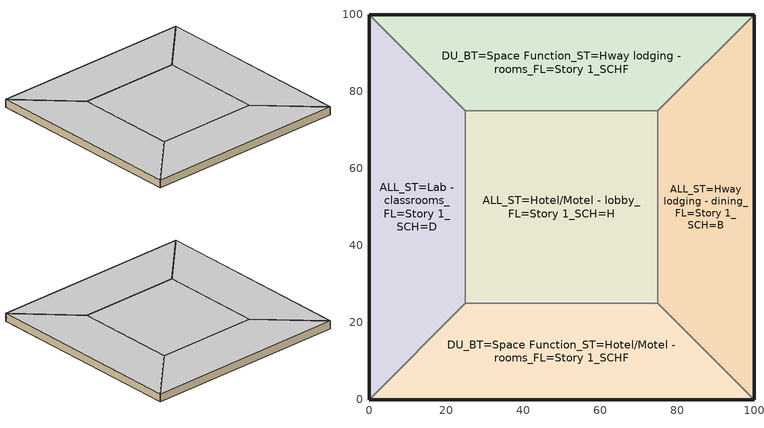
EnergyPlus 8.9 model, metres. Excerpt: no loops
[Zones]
ALL_ST=Hotel/Motel - lobby_FL=Story 1_SCH=H
 floor ground (BTAP-Grnd-Floor-Mass:U-0.757): 25,25 25,75 75,75 75,25 z0
 wall to ALL_ST=Lab - classrooms_FL=Story 1_SCH=D (BTAP-Int-Wall): 25,75 25,25 z0:3.8
 wall to DU_BT=Space Function_ST=Hway lodging - rooms_FL=Story 1_SCHF (BTAP-Int-Wall): 75,75 25,75 z0:3.8
 wall to ALL_ST=Hway lodging - dining_FL=Story 1_SCH=B (BTAP-Int-Wall): 75,25 75,75 z0:3.8
 wall to DU_BT=Space Function_ST=Hotel/Motel - rooms_FL=Story 1_SCHF (BTAP-Int-Wall): 25,25 75,25 z0:3.8
 ceiling ground (BTAP-Grnd-Roof-Mass:U-0.284): 75,25 75,75 25,75 25,25 z3.8
ALL_ST=Hway lodging - dining_FL=Story 1_SCH=B
 floor ground (BTAP-Grnd-Floor-Mass:U-0.757): 100,100 100,0 75,25 75,75 z0
 wall ground (BTAP-Grnd-Wall-Mass:U-0.284): 100,0 100,100 z0:3.8
 wall to DU_BT=Space Function_ST=Hotel/Motel - rooms_FL=Story 1_SCHF (BTAP-Int-Wall): 75,25 100,0 z0:3.8
 wall to DU_BT=Space Function_ST=Hway lodging - rooms_FL=Story 1_SCHF (BTAP-Int-Wall): 100,100 75,75 z0:3.8
 ceiling ground (BTAP-Grnd-Roof-Mass:U-0.284): 75,75 75,25 100,0 100,100 z3.8
ALL_ST=Lab - classrooms_FL=Story 1_SCH=D
 floor ground (BTAP-Grnd-Floor-Mass:U-0.757): 0,0 0,100 25,75 25,25 z0
 wall ground (BTAP-Grnd-Wall-Mass:U-0.284): 0,100 0,0 z0:3.8
 wall to DU_BT=Space Function_ST=Hway lodging - rooms_FL=Story 1_SCHF (BTAP-Int-Wall): 25,75 0,100 z0:3.8
 wall to DU_BT=Space Function_ST=Hotel/Motel - rooms_FL=Story 1_SCHF (BTAP-Int-Wall): 0,0 25,25 z0:3.8
 ceiling ground (BTAP-Grnd-Roof-Mass:U-0.284): 25,25 25,75 0,100 0,0 z3.8
DU_BT=Space Function_ST=Hotel/Motel - rooms_FL=Story 1_SCHF
 floor ground (BTAP-Grnd-Floor-Mass:U-0.757): 100,0 0,0 25,25 75,25 z0
 wall ground (BTAP-Grnd-Wall-Mass:U-0.284): 0,0 100,0 z0:3.8
 ceiling ground (BTAP-Grnd-Roof-Mass:U-0.284): 75,25 25,25 0,0 100,0 z3.8
DU_BT=Space Function_ST=Hway lodging - rooms_FL=Story 1_SCHF
 floor ground (BTAP-Grnd-Floor-Mass:U-0.757): 0,100 100,100 75,75 25,75 z0
 wall ground (BTAP-Grnd-Wall-Mass:U-0.284): 100,100 0,100 z0:3.8
 ceiling ground (BTAP-Grnd-Roof-Mass:U-0.284): 25,75 75,75 100,100 0,100 z3.8
[Building]
Building 1
[Site:Location]
Fort McMurray AP_AB_CAN: Latitude {deg}=56.653; Longitude {deg}=-111.223; Time Zone {hr}=-7; Elevation {m}=369.1
[Site:GroundTemperature:BuildingSurface]
19.527, 19.502, 19.536, 19.598, 20.002, 21.64, 22.225, 22.375, 21.449, 20.121, 19.802, 19.633
[Site:WaterMainsTemperature]
Calculation Method=Correlation; Annual Average Outdoor Air Temperature {C}=1.875; Maximum Difference In Monthly Average Outdoor Air Temperatures {deltaC}=34.4
[SizingPeriod:DesignDay] Day of Month=21; Dry-Bulb Temperature Range Modifier Type=DefaultMultipliers; Humidity Condition Type=Wetbulb; Barometric Pressure {Pa}=96969; Rain Indicator=No; Snow Indicator=No; Daylight Saving Time Indicator=No
Name | Month | Day Type | Maximum Dry-Bulb Temperature {C} | Daily Dry-Bulb Temperature Range {deltaC} | Wetbulb or DewPoint at Maximum Dry-Bulb {C} | Wind Speed {m/s} | Wind Direction {deg} | Solar Model Indicator | ASHRAE Clear Sky Optical Depth for Beam Irradiance (taub) | ASHRAE Clear Sky Optical Depth for Diffuse Irradiance (taud) | Sky Clearness
Fort McMurray AP Ann Clg .4% Condns DB=>MWB | 7 | SummerDesignDay | 28.9 | 12.4 | 17.8 | 3.7 | 250 | ASHRAETau | 0.377 | 2.403
Fort McMurray AP Ann Htg 99.6% Condns DB | 1 | WinterDesignDay | -36.2 | 0 | -36.2 | 1 | 90 | ASHRAEClearSky |  |  | 0
[Material] Thermal Absorptance=0.9; Solar Absorptance=0.7
Name | Roughness | Thickness {m} | Conductivity {W/m-K} | Density {kg/m3} | Specific Heat {J/kg-K} | Visible Absorptance
6 in. Normalweight Concrete Floor 1; 6 in. Normalweight Concrete Floor 2; 6 in. Normalweight Concrete Floor 3 | MediumRough | 0.1524 | 2.31 | 2322 | 832 | 0.7
G01 13mm gypsum board 1 | Smooth | 0.0127 | 0.16 | 800 | 1090 | 0.5
[Material:NoMass] Roughness=Smooth; Thermal Absorptance=0.9; Solar Absorptance=0.7; Visible Absorptance=0.8
Name | Thermal Resistance {m2-K/W}
Typical Carpet Pad 2 | 1.25503
Typical Carpet Pad 3; Typical Carpet Pad 4 | 3.45515
[Construction]
BTAP-Grnd-Floor-Mass:U-0.757: 6 in. Normalweight Concrete Floor 1, Typical Carpet Pad 2
BTAP-Grnd-Roof-Mass:U-0.284: 6 in. Normalweight Concrete Floor 3, Typical Carpet Pad 4
BTAP-Grnd-Wall-Mass:U-0.284: 6 in. Normalweight Concrete Floor 2, Typical Carpet Pad 3
BTAP-Int-Wall: G01 13mm gypsum board 1, G01 13mm gypsum board 1
[Zone]
ALL_ST=Hotel/Motel - lobby_FL=Story 1_SCH=H; ALL_ST=Hway lodging - dining_FL=Story 1_SCH=B; ALL_ST=Lab - classrooms_FL=Story 1_SCH=D; DU_BT=Space Function_ST=Hotel/Motel - rooms_FL=Story 1_SCHF; DU_BT=Space Function_ST=Hway lodging - rooms_FL=Story 1_SCHF
[AvailabilityManager:Scheduled] Schedule=Always On Discrete
Sys_1_Make-up air unit Availability Manager; Air Loop HVAC Outdoor Air System 1 Availability Manager; Sys_1_Make-up air unit 1 Availability Manager; Air Loop HVAC Outdoor Air System 2 Availability Manager; Sys_3_PSZ ALL_ST=Hotel/Motel - lobby_FL=Story 1_SCH=H Availability Manager; Air Loop HVAC Outdoor Air System 3 Availability Manager; Sys_3_PSZ ALL_ST=Hway lodging - dining_FL=Story 1_SCH=B Availability Manager; Air Loop HVAC Outdoor Air System 4 Availability Manager; Sys_3_PSZ ALL_ST=Lab - classrooms_FL=Story 1_SCH=D Availability Manager; Air Loop HVAC Outdoor Air System 5 Availability Manager
[Schedule:Constant]
Always On Discrete: Hourly Value=1
